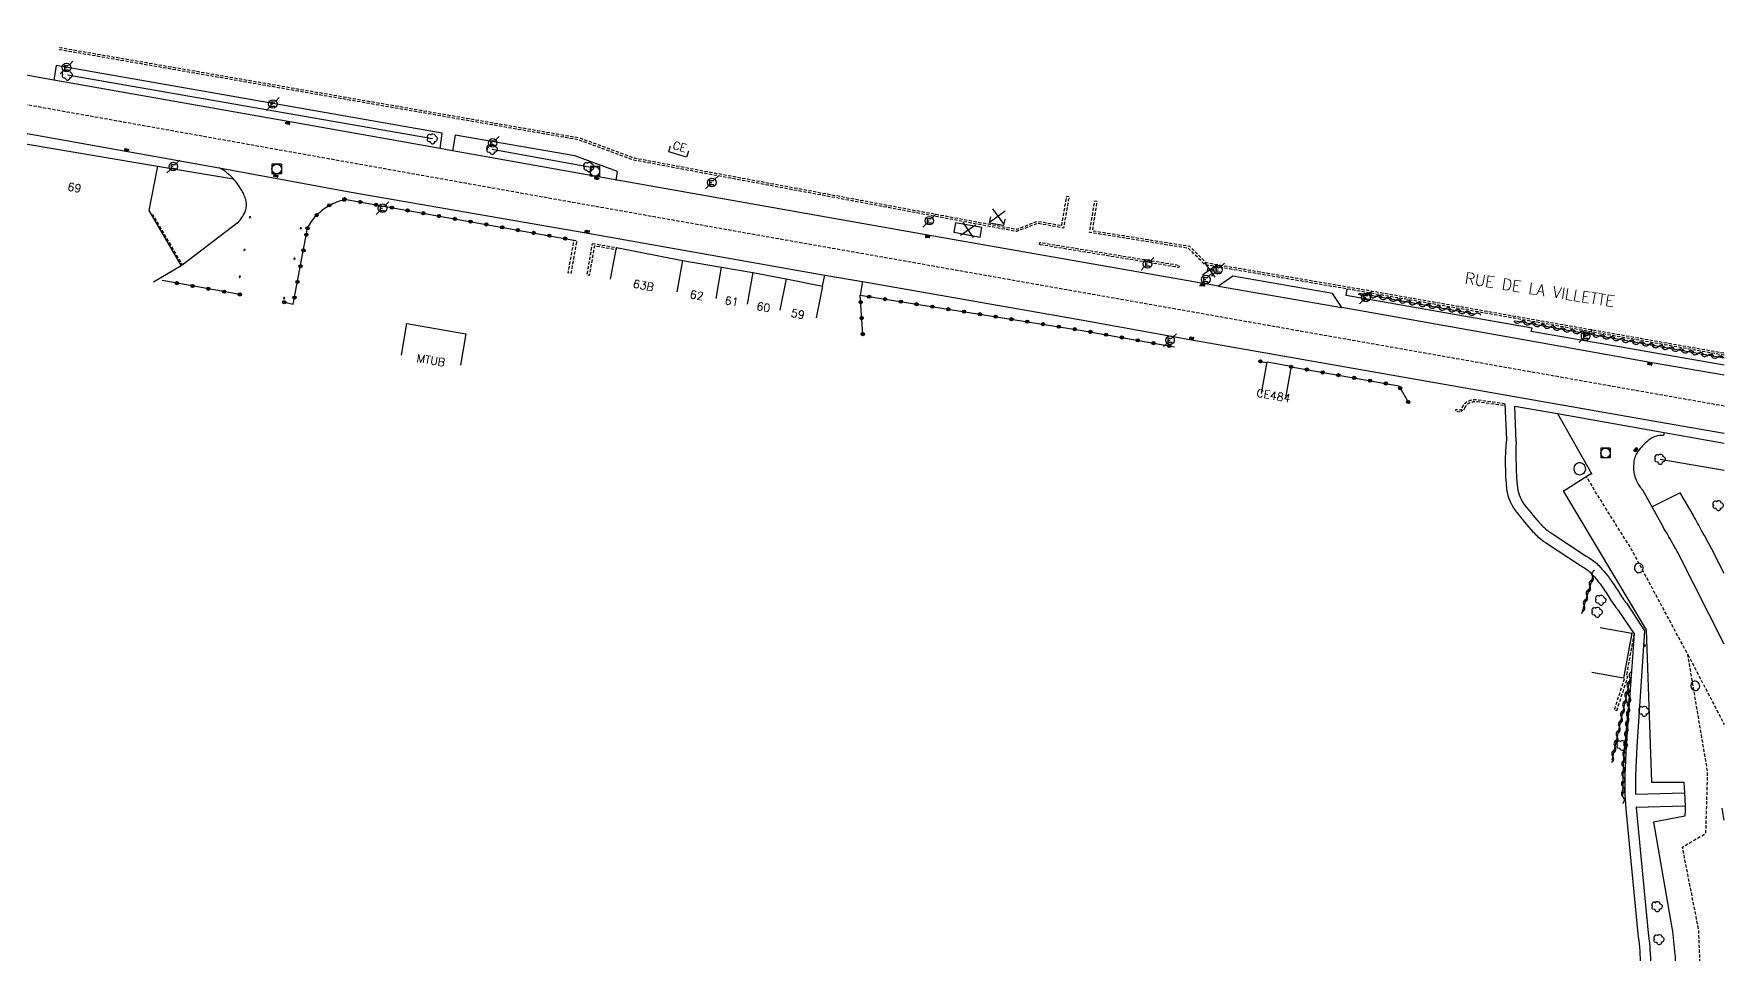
# Model space of a CAD drawing. Header units: millimetres. Extents: x 154000 to 155001, y 121000 to 122000.
# Drawn here: x 154735.9 to 155000, y 121336.3 to 121480.1 of the extents above; entities that cross this region are included whole.
import ezdxf
from ezdxf.enums import TextEntityAlignment as Align

# ---------------------------------------------------------------- set-up
doc = ezdxf.new("R2010")
doc.units = ezdxf.units.MM
doc.linetypes.add('DASHED', pattern=[0.75, 0.5, -0.25])
doc.layers.get('0').update_dxf_attribs({"linetype": 'CONTINUOUS'})
for name, color, linetype in [('W0001', 6, 'DASHED'), ('W0008', 7, 'CONTINUOUS'), ('W0017', 7, 'CONTINUOUS'), ('W0100', 7, 'CONTINUOUS'), ('W0112', 1, 'DASHED'), ('W0300', 7, 'CONTINUOUS'), ('W0302', 3, 'CONTINUOUS'), ('W0310', 3, 'CONTINUOUS'), ('W0322', 7, 'CONTINUOUS'), ('W0400', 7, 'CONTINUOUS'), ('W0420', 7, 'CONTINUOUS'), ('W0471', 7, 'CONTINUOUS'), ('W0984', 7, 'CONTINUOUS'), ('W0989', 7, 'CONTINUOUS'), ('W0991', 7, 'CONTINUOUS'), ('W1102', 7, 'CONTINUOUS')]:
    doc.layers.add(name, color=color, linetype=linetype)
doc.styles.get("Standard").update_dxf_attribs({"font": 'romans.shx', "width": 0.85})

# ---------------------------------------------------------------- blocks, each defined once
blk = doc.blocks.new('t322o')
at = {"color": 0, "linetype": 'Continuous'}
for radius in [0.25, 0.15]:
    blk.add_circle((0, 0), radius, dxfattribs=at)
blk = doc.blocks.new('T400')
for p, q in [((-0.15, 0.3), (0.15, 0.3)), ((-0.15, -0.25), (-0.15, 0.3)), ((-0.15, 0.15), (0.15, 0.15)), ((-0.15, 0), (0.15, 0)), ((0.15, 0.3), (0.15, -0.25)), ((-0.15, -0.15), (0.15, -0.15)), ((-0.15, -0.25), (-0.15, -0.3)), ((-0.15, -0.3), (0.15, -0.3)), ((0.15, -0.3), (0.15, -0.25))]:
    blk.add_line(p, q)
blk = doc.blocks.new('T471')
for p, q in [((-0.333334, 0.333334), (-0.333334, -0.333334)), ((-0.333334, 0.333334), (0.333334, 0.333334)), ((-0.333334, 0), (0, 0)), ((0.500001, 0.500001), (1.000002, 1.000002)), ((-0.500001, -0.500001), (-1.000002, -1.000002)), ((-0.333334, -0.333334), (0.333334, -0.333334))]:
    blk.add_line(p, q)
blk.add_ellipse((0, 0), major_axis=(0.471405, 0.471405), ratio=1, start_param=5.4977871438, end_param=11.780972451)
blk = doc.blocks.new('t991o')
at = {"color": 0, "linetype": 'Continuous'}
for p, q in [((-1, 1), (1, -1)), ((-1, -1), (1, 1))]:
    blk.add_line(p, q, dxfattribs=at)
blk = doc.blocks.new('T420')
for p, q in [((0.75, 0.75), (-0.75, 0.75)), ((-0.75, 0.75), (-0.75, -0.75)), ((0.75, 0.75), (0.75, -0.75)), ((0.75, -0.75), (-0.75, -0.75))]:
    blk.add_line(p, q)
blk.add_ellipse((0, 0), major_axis=(-0.53, 0.53), ratio=1, start_param=3.926991, end_param=10.210176)
blk = doc.blocks.new('T300')
for p, q in [((-0.8, 0.51), (-0.86, 0.34)), ((-0.86, 0.34), (-0.86, 0.17)), ((-0.86, 0.17), (-0.74, 0.06)), ((-0.69, 0.63), (-0.8, 0.51)), ((-0.8, -0.06), (-0.74, 0.06)), ((-0.74, 0.06), (-0.69, 0.11)), ((-0.57, 0.69), (-0.69, 0.63)), ((-0.46, 0.69), (-0.57, 0.69)), ((-0.29, 0.63), (-0.46, 0.69)), ((-0.29, 0.63), (-0.17, 0.74)), ((-0.23, 0.57), (-0.29, 0.63)), ((-0.17, 0.74), (-0.06, 0.8)), ((-0.06, 0.8), (0.06, 0.8)), ((0.06, 0.8), (0.23, 0.74)), ((0.23, 0.74), (0.34, 0.63)), ((0.34, 0.63), (0.4, 0.51)), ((0.46, 0.46), (0.34, 0.46)), ((0.4, 0.51), (0.4, 0.46)), ((0.57, 0.4), (0.46, 0.46)), ((0.57, 0.4), (0.69, 0.29)), ((0.69, 0.29), (0.74, 0.17)), ((0.74, 0.06), (0.69, -0.17)), ((0.74, 0.17), (0.74, 0.06)), ((-0.8, -0.17), (-0.8, -0.06)), ((-0.8, -0.23), (-0.8, -0.17)), ((-0.74, -0.34), (-0.8, -0.23)), ((-0.69, -0.4), (-0.74, -0.34)), ((-0.51, -0.46), (-0.69, -0.4)), ((-0.4, -0.46), (-0.51, -0.46)), ((-0.4, -0.46), (-0.34, -0.46)), ((-0.34, -0.46), (-0.34, -0.4)), ((-0.34, -0.51), (-0.34, -0.46)), ((-0.29, -0.63), (-0.34, -0.51)), ((-0.17, -0.74), (-0.29, -0.63)), ((-0.06, -0.8), (-0.17, -0.74)), ((0.06, -0.8), (-0.06, -0.8)), ((0.17, -0.74), (0.06, -0.8)), ((0.23, -0.69), (0.17, -0.74)), ((0.29, -0.46), (0.23, -0.46)), ((0.29, -0.63), (0.23, -0.69)), ((0.46, -0.4), (0.29, -0.46)), ((0.34, -0.51), (0.29, -0.63)), ((0.34, -0.51), (0.34, -0.46)), ((0.57, -0.34), (0.46, -0.4)), ((0.63, -0.29), (0.57, -0.34)), ((0.69, -0.17), (0.63, -0.29))]:
    blk.add_line(p, q)
blk = doc.blocks.new('t310o')
at = {"color": 0, "linetype": 'Continuous'}
for centre, start, end in [((-0.5, 0.38), 216.8699, 323.1304), ((0.5, -0.37), 36.8699, 143.1303)]:
    blk.add_arc(centre, 0.625, start, end, dxfattribs=at)

msp = doc.modelspace()

# ---------------------------------------------------------------- linework, layer by layer
at = {"layer": 'W0001', "flags": 128}
for points in [[(155000, 121421.94), (154820.58, 121453.67), (154697.82, 121475.61)], [(155000, 121213.37), (154985.85, 121215.24), (154984.72, 121228.21), (154991.21, 121270.5), (154994.89, 121292.45), (154996.02, 121308.8), (154996.58, 121326), (154996.02, 121340.1), (154993.48, 121353.07), (154997.14, 121355.23), (154997.42, 121364.82), (154994.32, 121383.14), (154985.56, 121399.5), (154979.92, 121408.52), (154978.51, 121410.93)], [(154994.32, 121383.14), (155000, 121372.23)]]:
    msp.add_lwpolyline(points, dxfattribs=at)
at = {"layer": 'W0008', "flags": 128}
for points in [[(154921.02, 121440.7), (154940.26, 121437.33), (154938.8, 121439.51), (154923.26, 121442.24), (154921.02, 121440.7), (154875.58, 121448.63), (154823.8, 121457.8), (154801.33, 121461.8), (154799.38, 121462.18), (154775.36, 121466.45), (154739.07, 121472.84), (154731.29, 121474.25), (154721.17, 121476.09), (154700.69, 121479.75), (154698.67, 121480.1)], [(154697.01, 121471.24), (154719.97, 121467.16), (154750.63, 121461.7), (154764.88, 121459.18)], [(155000, 121426.78), (154988.43, 121428.77), (154970.97, 121431.87), (154940.26, 121437.33)], [(154973.94, 121420.77), (154979.33, 121411.33)], [(155000, 121357.26), (154999.68, 121359.12)]]:
    msp.add_lwpolyline(points, dxfattribs=at)
for points in [[(154759.1, 121444.01), (154767.92, 121450.75, 0.099651), (154769.02, 121452.58, 0.15329), (154769.08, 121453.98, 0.064273), (154768.4, 121455.63, 0.050903), (154767.1, 121457.46, 0.046936), (154766.15, 121458.35, 0.040261), (154764.88, 121459.18), (154785.5, 121455.37), (154821.9, 121449.04), (154859.5, 121442.41), (154865.4, 121441.39), (154899.52, 121435.44), (154916.52, 121432.35), (154989.81, 121419.48), (155000, 121417.71)], [(154990.61, 121417.8), (154990.53, 121417.37, 0.032239), (154989.9, 121417.34, 0.042476), (154989.42, 121417.25, 0.103624), (154988.12, 121416.56, 0.064015), (154986.51, 121414.83, 0.129362), (154985.86, 121413.12, 0.220628), (154987.27, 121408.82)], [(154979.27, 121411.42), (154974.84, 121408.62), (154974.89, 121408.61), (154987.8, 121387), (154988.65, 121363.19), (154993.7, 121363.18), (154993.79, 121361.53), (154993.89, 121359.51), (154993.88, 121358.9), (154993.87, 121357.9), (154988.94, 121356.96), (154991.84, 121340.45, -0.005186), (154992.29, 121336.31, -0.017129), (154992.36, 121335.05, -0.00287), (154992.48, 121329.67, -0.001534), (154992.61, 121319.59, -0.013161), (154992.56, 121316.28, -0.005973), (154992.16, 121309.01), (154991.23, 121299.32), (154990.17, 121290.89), (154989.63, 121287.39), (154980.45, 121229.76), (154981.58, 121213), (154981.66, 121212.61)], [(155000, 121384.78), (154992.91, 121398.78, 0.001632), (154992.42, 121399.66, 0.001632), (154991.92, 121400.55, 0.002444), (154991.17, 121401.86, 0.002444), (154990.4, 121403.17), (154987.27, 121408.82)], [(155000, 121395.78), (154998.06, 121399.6, -0.000061), (154997.3, 121401.01, -0.000061), (154996.53, 121402.41, -0.000055), (154995.85, 121403.67, -0.000055), (154995.16, 121404.94), (154993.14, 121408.41), (154990.54, 121407.1), (154988.76, 121406.19)]]:
    msp.add_lwpolyline(points, format="xyb", dxfattribs=at)
at = {"layer": 'W0017'}
msp.add_line((154986.18, 121359.29), (154993.85, 121359.51), dxfattribs=at)
at = {"layer": 'W0017', "flags": 128}
for points in [[(154799.38, 121462.18), (154799.74, 121464.58), (154739.43, 121475.14), (154739.07, 121472.84)], [(154826.91, 121457.2), (154827.11, 121458.58), (154820.45, 121461.02), (154801.75, 121464.25), (154801.33, 121461.8)], [(154755.25, 121459.45), (154767.1, 121457.46)], [(154859.14, 121440.66), (154859.5, 121442.41)], [(154865.4, 121441.39), (154865.02, 121439.26)], [(155000, 121428.35), (154978.21, 121432.14), (154969.86, 121433.6), (154970, 121434.11), (154940.94, 121439.23), (154941.1, 121440.24)], [(154965.72, 121422.3), (154965.98, 121416.72)], [(154967.5, 121416.4), (154967.31, 121421.93), (154973.94, 121420.77), (154990.61, 121417.8), (155000, 121416.18)]]:
    msp.add_lwpolyline(points, dxfattribs=at)
for points in [[(154965.98, 121416.72, 0.051356), (154966.01, 121408.91, 0.126562), (154967.53, 121405.4, 0.020634), (154970.12, 121402.32, 0.046804), (154971.64, 121400.95, 0.009353), (154971.89, 121400.77, 0.006059), (154972.23, 121400.54), (154977.56, 121397.05), (154977.89, 121396.86, -0.066793), (154979.19, 121395.84, -0.043716), (154981.03, 121393.58, -0.010176), (154982.36, 121391.55, 0.022315), (154983.09, 121390.48, 0.025665), (154983.38, 121390.14), (154985.96, 121386.37), (154984.69, 121368.87), (154984.49, 121364.34), (154984.46, 121361.32), (154984.62, 121359.01), (154986.5, 121339.5), (154986.57, 121339.01, -0.032271), (154986.89, 121334.68, -0.016694)], [(154967.5, 121416.4, 0.032929), (154967.7, 121409.17, 0.126562), (154968.88, 121406.44, 0.020634), (154971.39, 121403.47, 0.046804), (154972.66, 121402.32, 0.009353), (154972.86, 121402.18, 0.006059), (154973.17, 121401.97), (154978.46, 121398.5), (154978.75, 121398.33, -0.066793), (154980.41, 121397.03, -0.043716), (154982.44, 121394.55, -0.010176), (154983.81, 121392.45, 0.022315), (154984.46, 121391.51, 0.02928), (154984.65, 121391.28, -0.046173), (154984.78, 121391.13), (154987.57, 121386.85), (154986.34, 121368.78), (154986.15, 121364.3), (154986.12, 121361.31), (154993.79, 121361.53)], [(154977.77, 121411.3, 0.268963), (154978.36, 121412.06, 0.283235), (154977.99, 121412.89, 0.098018), (154977.59, 121413.06, 0.111256), (154977.22, 121413.06, 0.440259), (154976.55, 121411.87, 0.439832), (154977.79, 121411.31)], [(154986.23, 121359.17), (154988.1, 121339.69), (154988.17, 121339.23, -0.032271), (154988.5, 121334.69, -0.016694), (154988.29, 121325.91, -0.000522), (154987.52, 121312.72, -0.005603), (154987.43, 121311.49, -0.001611), (154987.33, 121310.28, -0.000211), (154986.51, 121301.09, -0.006636), (154986.19, 121297.98, -0.003257), (154985.41, 121291.68), (154990.17, 121290.89)]]:
    msp.add_lwpolyline(points, format="xyb", dxfattribs=at)
for points in [[(154987.19, 121396.18, 0.301633), (154987.27, 121396.99, 0.251411), (154986.66, 121397.39, 0.287905), (154986.09, 121397.1, 0.215359), (154986.01, 121396.43, 0.231527), (154986.44, 121395.97, 0.322064)], [(154996.01, 121377.76, 0.301633), (154996.09, 121378.57, 0.251411), (154995.49, 121378.98, 0.287905), (154994.91, 121378.69, 0.215359), (154994.83, 121378.02, 0.231527), (154995.27, 121377.56, 0.322064)]]:
    msp.add_lwpolyline(points, format="xyb", close=True, dxfattribs=at)
at = {"layer": 'W0100', "flags": 128}
for points in [[(154695.82, 121464.61), (154696.67, 121469.54), (154706.97, 121467.77), (154714.75, 121466.36), (154725.27, 121464.55), (154731.84, 121463.39), (154755.25, 121459.45), (154753.88, 121452.5), (154758.92, 121443.84), (154754.61, 121441.32)], [(154838.19, 121461.76), (154837.9, 121460.81), (154835.12, 121461.65), (154835.41, 121462.61)], [(154887.61, 121451.13), (154887.43, 121450.14), (154885.24, 121450.54), (154885.41, 121451.52)], [(154825.99, 121441.8), (154826.95, 121446.71), (154837.28, 121444.7), (154843.38, 121443.67), (154848.24, 121442.81), (154853.44, 121441.83), (154859.14, 121440.66), (154858.14, 121435.76)], [(154793.36, 121429.9), (154794.21, 121434.83), (154803.43, 121433.25), (154802.58, 121428.32)], [(154927.73, 121423.93), (154928.62, 121428.85), (154932.34, 121428.17), (154931.45, 121423.25)], [(154980.64, 121387.37), (154985.55, 121386.46), (154984.25, 121379.44), (154979.34, 121380.35)]]:
    msp.add_lwpolyline(points, dxfattribs=at)
for points in [[(154879.91, 121450.58), (154879.64, 121449.09), (154883.78, 121448.34), (154884.05, 121449.83)], [(154920.09, 121443.31), (154920.04, 121443), (154919.26, 121443.13), (154919.31, 121443.44)]]:
    msp.add_lwpolyline(points, close=True, dxfattribs=at)
at = {"layer": 'W0112', "flags": 128}
for points in [[(154896.5, 121450.17), (154897.3, 121454.74), (154897.65, 121454.68), (154896.79, 121449.76), (154892.73, 121450.47), (154889.44, 121449.22), (154829.67, 121460.36), (154820.97, 121463.54), (154739.92, 121477.61), (154739.98, 121477.96), (154821.07, 121463.88), (154829.77, 121460.71), (154889.48, 121449.57), (154892.69, 121450.83)], [(154820.7, 121447.58), (154819.83, 121442.66), (154819.4, 121442.74), (154820.28, 121447.66), (154820.32, 121447.89), (154820.74, 121447.81)], [(154823.2, 121447.36), (154826.95, 121446.71), (154826.89, 121446.36), (154823.49, 121446.95), (154822.7, 121442.37), (154822.36, 121442.43)], [(154893.04, 121447.17), (154893.1, 121447.52), (154914.86, 121443.95), (154914.8, 121443.6)], [(154983.22, 121374.38), (154984.77, 121379.14), (154984.95, 121379.69), (154984.76, 121379.8), (154985.96, 121386.37), (154985.55, 121386.46), (154984.3, 121379.59), (154984.45, 121379.5), (154984.37, 121379.27), (154982.82, 121374.51)]]:
    msp.add_lwpolyline(points, close=True, dxfattribs=at)
for points in [[(155000, 121429.88), (154967.24, 121435.66), (154941.1, 121440.24), (154918.88, 121444.03), (154916.29, 121446.59), (154900.87, 121449.07), (154901.66, 121454.01), (154902.01, 121453.95), (154901.27, 121449.36), (154916.46, 121446.93), (154919.05, 121444.36), (154941.16, 121440.59), (154967.3, 121436), (155000, 121430.24)], [(154754.32, 121451.75), (154754.49, 121451.85), (154759.1, 121444.01), (154758.9, 121443.89)]]:
    msp.add_lwpolyline(points, dxfattribs=at)
for points in [[(154769.8, 121451.39, 1.023033), (154769.62, 121451.46, 0.977486)], [(154777.71, 121449.67, 1.023033), (154777.52, 121449.75, 0.977486)], [(154768.94, 121446.28, 1.023033), (154768.75, 121446.36, 0.977486)], [(154776.75, 121444.9, 1.023033), (154776.56, 121444.98, 0.977486)], [(154768.19, 121442.09, 1.023033), (154768.01, 121442.16, 0.977486)], [(154775.13, 121438.76, 1.023033), (154774.94, 121438.84, 0.977486)], [(154959.54, 121421.83, 0.087716), (154959.29, 121421.25), (154958.95, 121421.33), (154958.88, 121420.98), (154958.06, 121421.13), (154958.12, 121421.48), (154958.95, 121421.33, -0.087716), (154959.24, 121422.02, -0.087716), (154959.75, 121422.57, -0.108788), (154960.5, 121422.9, -0.086021), (154961.52, 121422.94), (154964.97, 121422.47), (154965.61, 121422.36), (154965.56, 121422.01), (154964.92, 121422.12), (154961.47, 121422.59, 0.086021), (154960.57, 121422.55, 0.108788), (154959.97, 121422.28, 0.087716)], [(154987.62, 121384.45, 1.023033), (154987.56, 121384.64, 0.977486)]]:
    msp.add_lwpolyline(points, format="xyb", close=True, dxfattribs=at)
at = {"layer": 'W0302', "flags": 128}
for points in [[(154798.21, 121463.68), (154741.19, 121473.63)], [(154822.68, 121459.27), (154807.55, 121462.03)], [(154990.02, 121413.64), (155000, 121411.96)]]:
    msp.add_lwpolyline(points, dxfattribs=at)
at = {"layer": 'W0310', "flags": 128}
for points in [[(154961.01, 121436.3), (154942.98, 121439.51), (154942.85, 121439.3)], [(155000, 121429.41), (154967.41, 121435.21)], [(154979.44, 121395.32), (154979.14, 121394.28), (154977.72, 121389.49)], [(154985.3, 121379.49), (154984.62, 121376.43), (154982.46, 121366.66)], [(154984.18, 121360.9), (154984.27, 121366.29), (154985.22, 121376.58)]]:
    msp.add_lwpolyline(points, dxfattribs=at)
at = {"layer": 'W0322', "flags": 128}
msp.add_lwpolyline([(154775.03, 121438.17), (154776.46, 121437.88), (154778.69, 121449.72, -0.076052), (154780.11, 121451.77, -0.076052), (154782.08, 121453.3, -0.039571), (154783.26, 121453.84, -0.039571), (154784.52, 121454.19)], format="xyb", dxfattribs=at)
for points in [[(154784.47, 121454.27), (154820.31, 121447.87)], [(154768.1, 121439.39), (154760.91, 121440.68), (154755.99, 121441.56)], [(154865.42, 121433.19), (154865.02, 121439.26), (154899.71, 121433.77), (154914.15, 121431.2)], [(154927.54, 121428.93), (154928.6, 121428.74)], [(154932.35, 121428.08), (154949.16, 121425.13), (154950.71, 121422.43)]]:
    msp.add_lwpolyline(points, dxfattribs=at)
at = {"layer": 'W1102'}
for p, q in [((154837.28, 121444.7), (154836.39, 121439.78)), ((154842.52, 121438.74), (154843.38, 121443.67)), ((154848.24, 121442.81), (154847.34, 121437.89)), ((154853.44, 121441.83), (154852.48, 121436.92))]:
    msp.add_line(p, q, dxfattribs=at)

# ---------------------------------------------------------------- block references
at = {"layer": 'W0300'}
for p in [(154741.19, 121473.63), (154798.21, 121463.68), (154807.55, 121462.03), (154822.68, 121459.27), (154990.02, 121413.64), (154999.1, 121406.4), (154980.19, 121389.73), (154980.75, 121391.62), (154987.51, 121374.27), (154984.08, 121368.93), (154989.55, 121343.75), (154989.85, 121338.6)]:
    msp.add_blockref('T300', p, dxfattribs=at)
at = {"layer": 'W0310'}
for p, rotation in [((154944.05, 121439.32), 169.9013274738726), ((154945.59, 121439.04), 169.9013274738726), ((154947.14, 121438.77), 169.9013274738726), ((154948.68, 121438.49), 169.9013274738726), ((154950.22, 121438.22), 169.9013274738726), ((154951.76, 121437.95), 169.9013274738726), ((154953.3, 121437.67), 169.9013274738726), ((154954.84, 121437.4), 169.9013274738726), ((154956.39, 121437.12), 169.9013274738726), ((154957.93, 121436.85), 169.9013274738726), ((154959.47, 121436.57), 169.9013274738726), ((154961.01, 121436.3), 169.9013274738726), ((154968.13, 121435.08), 169.9072337473091), ((154969.67, 121434.81), 169.9072337473091), ((154971.22, 121434.53), 169.9072337473091), ((154972.76, 121434.26), 169.9072337473091), ((154974.3, 121433.98), 169.9072337473091), ((154975.84, 121433.71), 169.9072337473091), ((154977.38, 121433.44), 169.9072337473091), ((154978.93, 121433.16), 169.9072337473091), ((154980.47, 121432.89), 169.9072337473091), ((154982.01, 121432.61), 169.9072337473091), ((154983.55, 121432.34), 169.9072337473091), ((154985.09, 121432.06), 169.9072337473091), ((154986.63, 121431.79), 169.9072337473091), ((154988.18, 121431.51), 169.9072337473091), ((154989.72, 121431.24), 169.9072337473091), ((154991.26, 121430.97), 169.9072337473091), ((154992.8, 121430.69), 169.9072337473091), ((154994.34, 121430.42), 169.9072337473091), ((154995.88, 121430.14), 169.9072337473091), ((154997.43, 121429.87), 169.9072337473091), ((154998.97, 121429.59), 169.9072337473091), ((154979.44, 121395.32), 253.4993348427432), ((154978.55, 121392.32), 253.4993348427439), ((154979, 121393.82), 253.4993348427439), ((154978.11, 121390.82), 253.4993348427439), ((154985.3, 121379.49), 257.5443029741309), ((154984.62, 121376.44), 257.5443029741309), ((154984.96, 121377.96), 257.5443029741309), ((154985.21, 121376.52), 84.75046079794075), ((154983.95, 121373.38), 257.5443029741313), ((154984.28, 121374.91), 257.5443029741313), ((154984.93, 121373.4), 84.75046079794075), ((154985.07, 121374.96), 84.75046079794075), ((154983.61, 121371.85), 257.5443029741313), ((154984.78, 121371.84), 84.75046079794075), ((154982.93, 121368.79), 257.5443029741313), ((154983.27, 121370.32), 257.5443029741313), ((154984.5, 121368.72), 84.75046079794075), ((154984.64, 121370.28), 84.75046079794075), ((154982.59, 121367.26), 257.5443029741313), ((154984.26, 121365.6), 89.06118824966555), ((154984.35, 121367.16), 84.75046079794075), ((154984.24, 121364.04), 89.06118824966555), ((154984.18, 121360.9), 89.06118824966555), ((154984.21, 121362.47), 89.06118824966555)]:
    msp.add_blockref('t310o', p, dxfattribs=dict(at, rotation=rotation))
at = {"layer": 'W0322'}
for p, rotation in [((154782.07, 121453.3), 29.21592385139528), ((154784.41, 121454.17), 11.8322181344601), ((154784.47, 121454.27), 349.8892170439821), ((154786.93, 121453.83), 349.8892170439821), ((154789.39, 121453.39), 349.8892170439821), ((154780.11, 121451.77), 46.59962956832083), ((154791.85, 121452.95), 349.8892170439821), ((154794.31, 121452.51), 349.8892170439821), ((154796.77, 121452.07), 349.8892170439821), ((154799.23, 121451.63), 349.8892170439821), ((154801.69, 121451.19), 349.8892170439821), ((154804.15, 121450.76), 349.8892170439821), ((154778.5, 121448.73), 79.32019618684848), ((154778.69, 121449.72), 63.98333528588265), ((154806.62, 121450.32), 349.8892170439821), ((154809.08, 121449.88), 349.8892170439821), ((154811.54, 121449.44), 349.8892170439821), ((154814, 121449), 349.8892170439821), ((154816.46, 121448.56), 349.8892170439821), ((154818.92, 121448.12), 349.8892170439821), ((154778.04, 121446.27), 79.32019618684848), ((154777.58, 121443.81), 79.32019618684848), ((154758.26, 121441.15), 169.87649052762), ((154760.72, 121440.71), 169.87649052762), ((154763.18, 121440.27), 169.8764905274732), ((154777.11, 121441.36), 79.32019618684848), ((154765.64, 121439.83), 169.8764905274732), ((154768.1, 121439.39), 169.8764905274732), ((154775.03, 121438.17), 348.3368133281984), ((154776.65, 121438.9), 79.32019618684848), ((154865.09, 121438.18), 93.69524134242488), ((154866.43, 121439.04), 351.0004872883557), ((154868.9, 121438.65), 351.0004872883557), ((154871.36, 121438.26), 351.0004872883557), ((154873.83, 121437.87), 351.0004872883557), ((154876.3, 121437.48), 351.0004872883557), ((154865.26, 121435.69), 93.69524134242488), ((154878.77, 121437.08), 351.0004872883557), ((154881.24, 121436.69), 351.0004872883557), ((154883.71, 121436.3), 351.0004872883557), ((154886.18, 121435.91), 351.0004872883557), ((154888.65, 121435.52), 351.0004872883557), ((154891.12, 121435.13), 351.0004872883557), ((154893.59, 121434.74), 351.0004872883557), ((154865.42, 121433.19), 93.69524134242488), ((154896.06, 121434.35), 351.0004872883557), ((154898.53, 121433.96), 351.0004872883557), ((154900.99, 121433.54), 349.9253432396416), ((154903.45, 121433.1), 349.9253432396416), ((154905.91, 121432.67), 349.9253432396416), ((154908.38, 121432.23), 349.9253432396416), ((154910.84, 121431.79), 349.9253432396416), ((154913.3, 121431.35), 349.9253432396416), ((154927.54, 121428.93), 349.8831903802501), ((154932.35, 121428.08), 350.0512285675849), ((154934.81, 121427.65), 350.0512285675849), ((154937.28, 121427.21), 350.0512285675849), ((154939.74, 121426.78), 350.0512285675849), ((154942.2, 121426.35), 350.0512285675849), ((154944.66, 121425.92), 350.0512285675849), ((154947.13, 121425.49), 350.0512285675849), ((154949.38, 121424.75), 299.779230247485), ((154950.62, 121422.58), 299.779230247485)]:
    msp.add_blockref('t322o', p, dxfattribs=dict(at, rotation=rotation))
at = {"layer": 'W0400'}
for p, rotation in [((154775.58, 121466.12), 77.3523593253288), ((154750.41, 121462), 259.5778469784146), ((154773.75, 121457.91), 76.89219494154896), ((154823.87, 121457.52), 250.1011712532321), ((154822.39, 121449.23), 81.85671290039795), ((154875.53, 121448.41), 265.2622739550606), ((154918.51, 121440.87), 263.661136271053), ((154916.82, 121432.57), 77.97183254283749), ((154988.4, 121428.53), 78.5919637660158), ((154986.2, 121415.12), 144.4700970164982)]:
    msp.add_blockref('T400', p, dxfattribs=dict(at, rotation=rotation))
at = {"layer": 'W0420'}
for p in [(154773.87, 121458.99), (154823.57, 121458.61), (154981.46, 121414.62)]:
    msp.add_blockref('T420', p, dxfattribs=at)
at = {"layer": 'W0471'}
for p in [(154741.03, 121474.83), (154773.26, 121469.14), (154807.6, 121463.06), (154757.71, 121459.37), (154841.83, 121456.87), (154790.38, 121452.85), (154875.82, 121450.91), (154909.91, 121444.18), (154920.92, 121443.25), (154919.01, 121441.72), (154944, 121438.91), (154944.01, 121438.91), (154913.43, 121432.25), (154978.35, 121432.88)]:
    msp.add_blockref('T471', p, dxfattribs=at)
at = {"layer": 'W0991'}
for p, rotation in [((154886.51, 121451.62), 350.5112099999999), ((154881.86, 121449.45), 349.7253576080108)]:
    msp.add_blockref('t991o', p, dxfattribs=dict(at, rotation=rotation))
at = {"layer": 'W0991', "extrusion": (0, 0, -1), "rotation": 9.4451693159957}
msp.add_blockref('t991o', (-154919.67, 121443.22), dxfattribs=at)

# ---------------------------------------------------------------- texts
at = {"layer": 'W0984'}
for s, rotation, p in [('CE', 343.0922, (154836.83, 121462.48)), ('MTUB', 350.2742, (154797.97, 121429.11)), ('CE484', 349.7135, (154929.59, 121423.59))]:
    msp.add_text(s, height=1.25, rotation=rotation, dxfattribs=at).set_placement(p, align=Align.MIDDLE)
at = {"layer": 'W0989'}
msp.add_text('RUE DE LA VILLETTE', height=1.75, rotation=350.9768, dxfattribs=at).set_placement((154971.2, 121440.13), align=Align.MIDDLE)
at = {"layer": 'W0991'}
for s, rotation, p in [('69', 350.061, (154742.27, 121456.07)), ('63B', 348.999, (154831.16, 121440.8)), ('62', 350.3472, (154839.49, 121439.26)), ('61', 350.0223, (154844.94, 121438.32)), ('60', 349.284, (154849.91, 121437.41)), ('59', 348.4013, (154855.29, 121436.34))]:
    msp.add_text(s, height=1.25, rotation=rotation, dxfattribs=at).set_placement(p, align=Align.MIDDLE)

doc.saveas('drawing.dxf')
